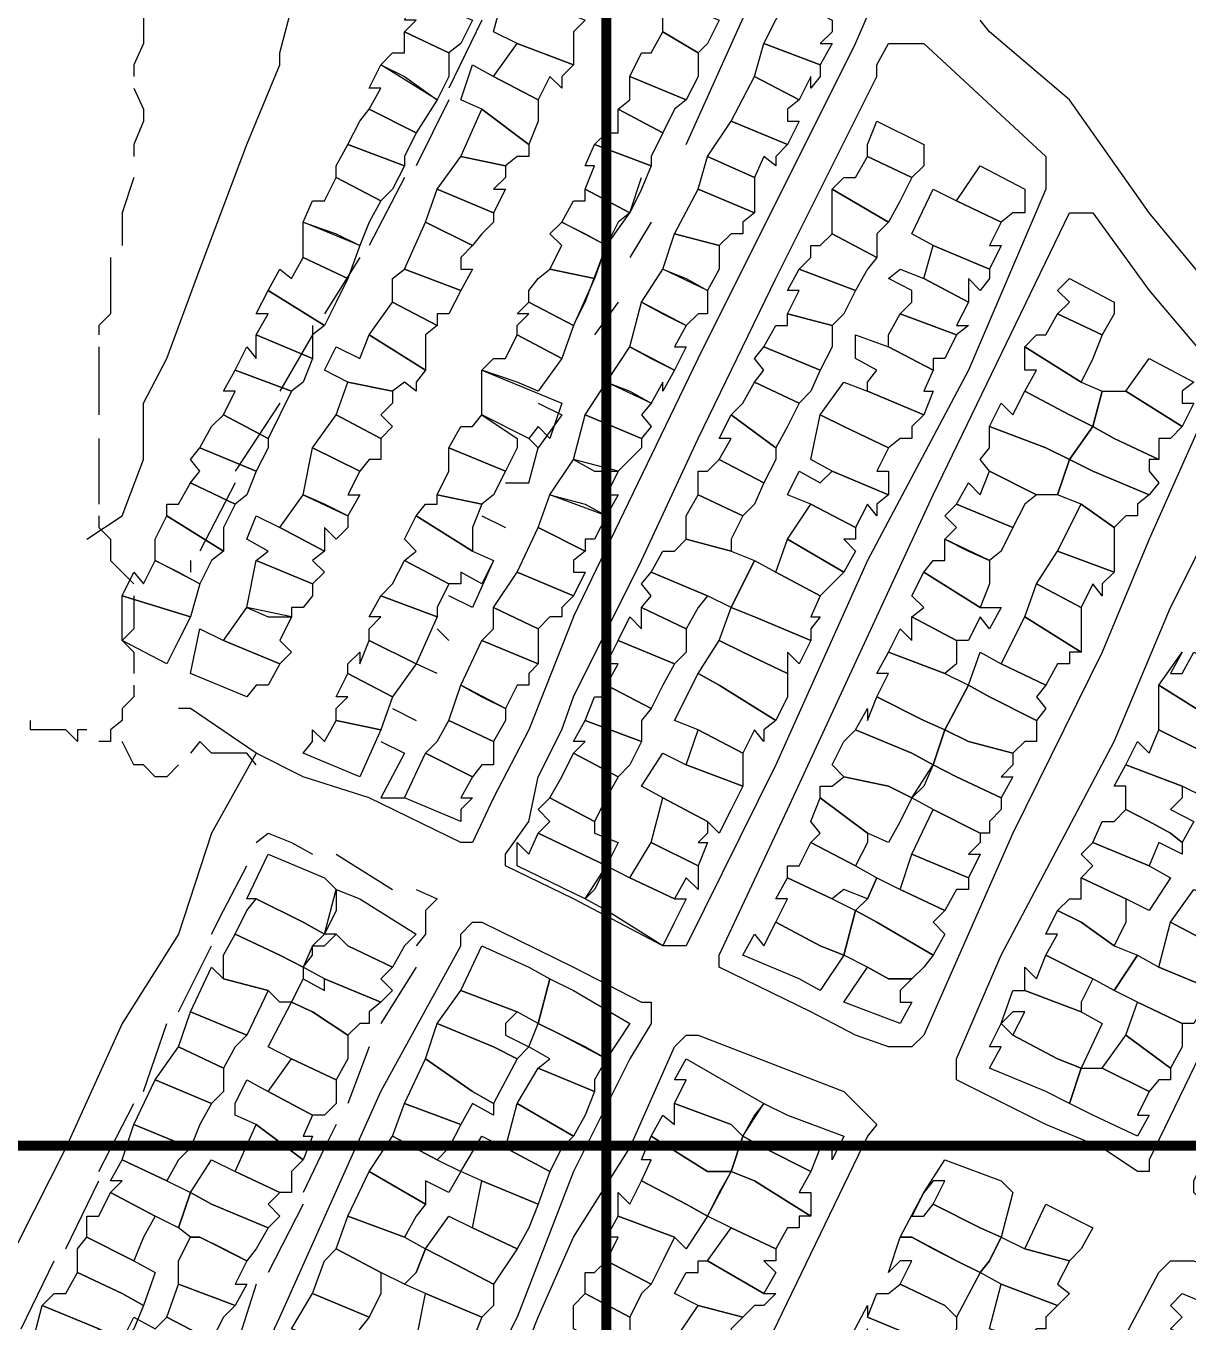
# Model space of a CAD drawing. Header units: millimetres. Extents: x -3588 to 75209, y -3737 to 38254.
# Drawn here: x 3975.7 to 4115.3, y 20570.8 to 20726.5 of the extents above; entities that cross this region are included whole.
import ezdxf

# ---------------------------------------------------------------- set-up
doc = ezdxf.new("R2010")
doc.units = ezdxf.units.MM
doc.layers.add('P', color=253, linetype='Continuous')

msp = doc.modelspace()

# ---------------------------------------------------------------- linework, layer by layer
at = {"layer": 'P', "const_width": 1.2}
for points in [[(4045.472, 14444.355), (4045.472, 23770.582)], [(-3587.169, 20592), (11613.461, 20592)]]:
    msp.add_lwpolyline(points, dxfattribs=at)
at = {"layer": 'P'}
for points in [[(3983.073, 20664.854), (3987.314, 20667.671), (3989.859, 20674.44), (3989.859, 20679.817), (3989.859, 20681.226), (3992.675, 20686.587), (3996.628, 20697.309), (4002.278, 20712.273), (4006.231, 20721.875), (4006.231, 20723.283), (4007.639, 20728.645), (4009.047, 20730.053), (4010.183, 20731.189), (4011.592, 20732.598), (4011.592, 20734.006), (4011.592, 20735.414), (4014.408, 20743.608), (4015.833, 20748.969), (4016.953, 20750.378), (4022.602, 20750.378), (4034.733, 20766.477), (4036.157, 20766.477), (4037.278, 20767.886), (4038.686, 20769.294)], [(4041.519, 20655.54), (4056.482, 20686.587), (4075.383, 20724.404), (4080.76, 20736.839), (4082.168, 20740.792), (4084.697, 20743.608), (4084.697, 20746.153), (4087.529, 20748.969)], [(4055.058, 20712.273), (4067.205, 20739.367), (4070.021, 20737.959)], [(4041.519, 20725.828), (4041.519, 20724.404), (4041.519, 20721.875), (4034.733, 20724.404), (4031.916, 20725.828), (4033.325, 20731.189), (4042.927, 20727.236), (4041.519, 20725.828)], [(3989.859, 20730.053), (3989.859, 20727.236), (3989.859, 20724.404), (3988.722, 20721.875), (3988.722, 20720.467)], [(4027.964, 20724.404), (4026.555, 20723.283), (4021.194, 20725.828), (4022.602, 20727.236), (4021.194, 20727.236), (4022.602, 20730.053), (4029.372, 20727.236), (4027.964, 20724.404)], [(4057.602, 20724.404), (4056.482, 20723.283), (4052.241, 20725.828), (4052.241, 20727.236), (4052.241, 20728.645), (4052.241, 20730.053), (4059.011, 20727.236), (4057.602, 20724.404)], [(4072.566, 20725.828), (4071.158, 20724.404), (4072.566, 20724.404), (4071.158, 20721.875), (4064.372, 20724.404), (4067.205, 20730.053), (4072.566, 20727.236), (4072.566, 20725.828)], [(4026.555, 20720.467), (4025.147, 20717.634), (4018.361, 20721.875), (4019.786, 20723.283), (4021.194, 20723.283), (4021.194, 20725.828), (4026.555, 20723.283), (4026.555, 20720.467)], [(4030.508, 20727.236), (4026.555, 20719.042)], [(4056.482, 20720.467), (4055.058, 20717.634), (4048.288, 20720.467), (4049.697, 20723.283), (4050.833, 20723.283), (4052.241, 20725.828), (4056.482, 20723.283), (4056.482, 20720.467)], [(4141.734, 20570), (4140.31, 20572.817), (4140.31, 20574.241), (4137.781, 20575.361), (4119.985, 20583.555), (4117.456, 20584.963), (4116.032, 20586.372), (4116.032, 20587.78), (4132.132, 20621.66), (4145.671, 20648.754), (4152.456, 20662.309), (4153.865, 20664.854), (4153.865, 20666.262), (4153.865, 20667.671), (4152.456, 20670.215), (4151.32, 20670.215), (4132.132, 20679.817), (4129.587, 20681.226), (4110.671, 20704.079), (4101.085, 20717.634), (4091.482, 20725.828), (4090.346, 20727.236)], [(4040.11, 20720.467), (4040.11, 20719.042), (4038.686, 20720.467), (4037.278, 20717.634), (4031.916, 20720.467), (4034.733, 20724.404), (4041.519, 20721.875), (4040.11, 20720.467)], [(4049.697, 20662.309), (4056.482, 20676.985), (4065.796, 20696.189), (4077.927, 20720.467), (4077.927, 20721.875), (4079.335, 20724.404), (4082.168, 20724.404), (4083.576, 20724.404), (4098.252, 20710.865), (4098.252, 20709.728), (4098.252, 20708.32), (4098.252, 20706.912), (4088.938, 20685.179), (4076.807, 20662.309), (4065.796, 20637.744), (4055.058, 20616.011), (4053.65, 20616.011), (4052.241, 20616.011), (4041.519, 20621.66), (4033.325, 20625.613), (4033.325, 20627.021), (4036.157, 20630.974), (4037.278, 20636.335), (4040.11, 20641.985), (4041.519, 20645.937), (4049.697, 20662.309)], [(4071.158, 20720.467), (4070.021, 20719.042), (4070.021, 20720.467), (4068.613, 20717.634), (4063.252, 20720.467), (4064.372, 20724.404), (4071.158, 20721.875), (4071.158, 20720.467)], [(4021.194, 20720.467), (4025.147, 20717.634), (4022.602, 20713.681), (4016.953, 20716.514), (4018.361, 20719.042), (4016.953, 20719.042), (4018.361, 20721.875), (4021.194, 20720.467)], [(4031.916, 20720.467), (4037.278, 20717.634), (4037.278, 20715.09), (4036.157, 20712.273), (4030.508, 20716.514), (4027.964, 20717.634), (4029.372, 20721.875), (4031.916, 20720.467)], [(4053.65, 20716.514), (4052.241, 20713.681), (4046.88, 20716.514), (4048.288, 20717.634), (4048.288, 20719.042), (4048.288, 20720.467), (4055.058, 20717.634), (4053.65, 20716.514)], [(4067.205, 20716.514), (4067.205, 20715.09), (4068.613, 20715.09), (4067.205, 20712.273), (4060.435, 20715.09), (4063.252, 20720.467), (4068.613, 20717.634), (4067.205, 20716.514)], [(3988.722, 20719.042), (3989.859, 20716.514), (3989.859, 20715.09), (3988.722, 20712.273), (3988.722, 20710.865)], [(4021.194, 20710.865), (4021.194, 20709.728), (4014.408, 20712.273), (4015.833, 20715.09), (4016.953, 20716.514), (4022.602, 20713.681), (4021.194, 20710.865)], [(4026.555, 20717.634), (4022.602, 20709.728)], [(4036.157, 20710.865), (4034.733, 20710.865), (4033.325, 20709.728), (4027.964, 20710.865), (4030.508, 20716.514), (4036.157, 20712.273), (4036.157, 20710.865)], [(4050.833, 20710.865), (4050.833, 20709.728), (4044.047, 20712.273), (4045.472, 20713.681), (4046.88, 20713.681), (4046.88, 20716.514), (4052.241, 20713.681), (4050.833, 20710.865)], [(4065.796, 20710.865), (4065.796, 20709.728), (4064.372, 20710.865), (4063.252, 20708.32), (4057.602, 20710.865), (4060.435, 20715.09), (4067.205, 20712.273), (4065.796, 20710.865)], [(4083.576, 20709.728), (4082.168, 20708.32), (4076.807, 20710.865), (4076.807, 20712.273), (4077.927, 20715.09), (4083.576, 20712.273), (4083.576, 20709.728)], [(4019.786, 20706.912), (4018.361, 20705.503), (4013, 20708.32), (4013, 20709.728), (4014.408, 20712.273), (4021.194, 20709.728), (4019.786, 20706.912)], [(4049.697, 20706.912), (4048.288, 20704.079), (4042.927, 20706.912), (4044.047, 20709.728), (4042.927, 20709.728), (4044.047, 20712.273), (4050.833, 20709.728), (4049.697, 20706.912)], [(4033.325, 20708.32), (4031.916, 20706.912), (4033.325, 20706.912), (4031.916, 20704.079), (4025.147, 20706.912), (4027.964, 20710.865), (4033.325, 20709.728), (4033.325, 20708.32)], [(4063.252, 20706.912), (4063.252, 20705.503), (4063.252, 20704.079), (4056.482, 20706.912), (4057.602, 20710.865), (4063.252, 20708.32), (4063.252, 20706.912)], [(4080.76, 20705.503), (4079.335, 20702.959), (4072.566, 20706.912), (4073.974, 20708.32), (4075.383, 20708.32), (4076.807, 20710.865), (4082.168, 20708.32), (4080.76, 20705.503)], [(4095.707, 20705.503), (4095.707, 20704.079), (4094.299, 20704.079), (4092.891, 20702.959), (4087.529, 20705.503), (4090.346, 20709.728), (4095.707, 20706.912), (4095.707, 20705.503)], [(3988.722, 20708.32), (3987.314, 20704.079), (3987.314, 20701.55), (3987.314, 20700.142)], [(4016.953, 20702.959), (4015.833, 20700.142), (4009.047, 20702.959), (4010.183, 20705.503), (4011.592, 20705.503), (4013, 20708.32), (4018.361, 20705.503), (4016.953, 20702.959)], [(4021.194, 20708.32), (4016.953, 20700.142)], [(4041.519, 20690.54), (4042.927, 20693.356), (4045.472, 20700.142), (4048.288, 20704.079), (4049.697, 20708.32)], [(4031.916, 20702.959), (4030.508, 20701.55), (4029.372, 20700.142), (4023.723, 20702.959), (4025.147, 20706.912), (4031.916, 20704.079), (4031.916, 20702.959)], [(4046.88, 20702.959), (4045.472, 20700.142), (4040.11, 20702.959), (4041.519, 20705.503), (4042.927, 20705.503), (4042.927, 20706.912), (4048.288, 20704.079), (4046.88, 20702.959)], [(4061.843, 20702.959), (4061.843, 20701.55), (4060.435, 20701.55), (4059.011, 20700.142), (4053.65, 20701.55), (4056.482, 20706.912), (4063.252, 20704.079), (4061.843, 20702.959)], [(4077.927, 20701.55), (4077.927, 20698.718), (4072.566, 20701.55), (4072.566, 20704.079), (4072.566, 20706.912), (4079.335, 20702.959), (4077.927, 20701.55)], [(4087.529, 20705.503), (4092.891, 20702.959), (4091.482, 20700.142), (4092.891, 20700.142), (4091.482, 20697.309), (4084.697, 20700.142), (4082.168, 20701.55), (4084.697, 20706.912), (4087.529, 20705.503)], [(4075.383, 20605.288), (4070.021, 20608.105), (4059.011, 20613.466), (4059.011, 20614.89), (4067.205, 20632.382), (4084.697, 20670.215), (4101.085, 20704.079), (4102.493, 20704.079), (4103.901, 20704.079), (4110.671, 20694.765), (4119.985, 20683.754), (4118.577, 20682.634), (4110.671, 20664.854), (4105.021, 20651.299), (4094.299, 20629.566), (4083.576, 20605.288), (4082.168, 20603.88), (4079.335, 20603.88), (4075.383, 20605.288)], [(4013, 20701.55), (4015.833, 20700.142), (4014.408, 20696.189), (4009.047, 20698.718), (4009.047, 20700.142), (4009.047, 20701.55), (4009.047, 20702.959), (4013, 20701.55)], [(4027.964, 20698.718), (4027.964, 20697.309), (4029.372, 20697.309), (4027.964, 20694.765), (4021.194, 20697.309), (4023.723, 20702.959), (4029.372, 20700.142), (4027.964, 20698.718)], [(4042.927, 20701.55), (4045.472, 20700.142), (4044.047, 20696.189), (4038.686, 20697.309), (4040.11, 20700.142), (4038.686, 20701.55), (4040.11, 20702.959), (4042.927, 20701.55)], [(4050.833, 20702.959), (4048.288, 20698.718)], [(4059.011, 20698.718), (4059.011, 20697.309), (4057.602, 20694.765), (4052.241, 20697.309), (4053.65, 20701.55), (4059.011, 20700.142), (4059.011, 20698.718)], [(4076.807, 20697.309), (4075.383, 20694.765), (4068.613, 20697.309), (4070.021, 20698.718), (4070.021, 20700.142), (4071.158, 20700.142), (4072.566, 20701.55), (4077.927, 20698.718), (4076.807, 20697.309)], [(4091.482, 20696.189), (4090.346, 20694.765), (4088.938, 20696.189), (4088.938, 20693.356), (4083.576, 20696.189), (4084.697, 20700.142), (4091.482, 20697.309), (4091.482, 20696.189)], [(3985.906, 20698.718), (3985.906, 20697.309), (3985.906, 20696.189), (3985.906, 20693.356), (3985.906, 20691.948), (3984.497, 20690.54), (3984.497, 20689.404)], [(4013, 20693.356), (4011.592, 20690.54), (4004.822, 20694.765), (4006.231, 20697.309), (4007.639, 20696.189), (4009.047, 20698.718), (4014.408, 20696.189), (4013, 20693.356)], [(4015.833, 20698.718), (4011.592, 20691.948)], [(4019.786, 20696.189), (4021.194, 20697.309), (4027.964, 20694.765), (4026.555, 20691.948), (4025.147, 20691.948), (4025.147, 20690.54), (4019.786, 20693.356), (4019.786, 20696.189)], [(4036.157, 20694.765), (4037.278, 20696.189), (4038.686, 20697.309), (4044.047, 20696.189), (4041.519, 20690.54), (4036.157, 20693.356), (4036.157, 20694.765)], [(4055.058, 20696.189), (4057.602, 20694.765), (4057.602, 20691.948), (4056.482, 20691.948), (4055.058, 20690.54), (4049.697, 20693.356), (4052.241, 20697.309), (4055.058, 20696.189)], [(4073.974, 20691.948), (4072.566, 20690.54), (4067.205, 20691.948), (4068.613, 20694.765), (4067.205, 20694.765), (4068.613, 20697.309), (4075.383, 20694.765), (4073.974, 20691.948)], [(4082.168, 20693.356), (4082.168, 20694.765), (4079.335, 20696.189), (4080.76, 20697.309), (4083.576, 20696.189), (4088.938, 20693.356), (4087.529, 20690.54), (4088.938, 20690.54), (4087.529, 20689.404), (4080.76, 20691.948), (4082.168, 20693.356)], [(4106.446, 20691.948), (4105.021, 20689.404), (4099.66, 20691.948), (4101.085, 20693.356), (4099.66, 20694.765), (4101.085, 20696.189), (4106.446, 20693.356), (4106.446, 20691.948)], [(4010.183, 20689.404), (4010.183, 20686.587), (4003.398, 20689.404), (4004.822, 20691.948), (4003.398, 20691.948), (4004.822, 20694.765), (4011.592, 20690.54), (4010.183, 20689.404)], [(4023.723, 20689.404), (4023.723, 20687.995), (4023.723, 20685.179), (4016.953, 20689.404), (4019.786, 20693.356), (4025.147, 20690.54), (4023.723, 20689.404)], [(4034.733, 20690.54), (4036.157, 20691.948), (4034.733, 20691.948), (4036.157, 20693.356), (4041.519, 20690.54), (4040.11, 20686.587), (4034.733, 20689.404), (4034.733, 20690.54)], [(4046.88, 20693.356), (4044.047, 20689.404)], [(4052.241, 20691.948), (4055.058, 20690.54), (4053.65, 20687.995), (4055.058, 20687.995), (4053.65, 20685.179), (4048.288, 20687.995), (4049.697, 20693.356), (4052.241, 20691.948)], [(4072.566, 20687.995), (4071.158, 20685.179), (4064.372, 20687.995), (4065.796, 20690.54), (4067.205, 20690.54), (4067.205, 20691.948), (4072.566, 20690.54), (4072.566, 20687.995)], [(4079.335, 20689.404), (4080.76, 20691.948), (4087.529, 20689.404), (4086.121, 20686.587), (4084.697, 20686.587), (4084.697, 20685.179), (4079.335, 20687.995), (4079.335, 20689.404)], [(4103.901, 20686.587), (4102.493, 20683.754), (4095.707, 20687.995), (4097.132, 20689.404), (4098.252, 20689.404), (4099.66, 20691.948), (4105.021, 20689.404), (4103.901, 20686.587)], [(4010.183, 20690.54), (4010.183, 20689.404), (4006.231, 20682.634)], [(4009.047, 20683.754), (4007.639, 20682.634), (4000.869, 20685.179), (4002.278, 20687.995), (4003.398, 20686.587), (4003.398, 20689.404), (4010.183, 20686.587), (4009.047, 20683.754)], [(4022.602, 20683.754), (4022.602, 20682.634), (4021.194, 20683.754), (4019.786, 20682.634), (4014.408, 20683.754), (4011.592, 20685.179), (4013, 20687.995), (4015.833, 20686.587), (4016.953, 20689.404), (4023.723, 20685.179), (4022.602, 20683.754)], [(4034.733, 20683.754), (4030.508, 20685.179), (4031.916, 20686.587), (4033.325, 20686.587), (4034.733, 20689.404), (4040.11, 20686.587), (4037.278, 20682.634), (4034.733, 20683.754)], [(4076.807, 20683.754), (4077.927, 20685.179), (4075.383, 20686.587), (4075.383, 20689.404), (4079.335, 20687.995), (4084.697, 20685.179), (4083.576, 20682.634), (4084.697, 20682.634), (4083.576, 20679.817), (4076.807, 20682.634), (4076.807, 20683.754)], [(3984.497, 20687.995), (3984.497, 20686.587), (3984.497, 20683.754), (3984.497, 20681.226), (3984.497, 20679.817)], [(4050.833, 20686.587), (4053.65, 20685.179), (4052.241, 20682.634), (4052.241, 20683.754), (4050.833, 20681.226), (4045.472, 20683.754), (4048.288, 20687.995), (4050.833, 20686.587)], [(4070.021, 20682.634), (4068.613, 20681.226), (4063.252, 20683.754), (4064.372, 20685.179), (4063.252, 20686.587), (4064.372, 20687.995), (4071.158, 20685.179), (4070.021, 20682.634)], [(4102.493, 20683.754), (4105.021, 20682.634), (4103.901, 20678.393), (4101.085, 20679.817), (4095.707, 20682.634), (4097.132, 20685.179), (4095.707, 20685.179), (4095.707, 20687.995), (4102.493, 20683.754)], [(4114.624, 20682.634), (4114.624, 20681.226), (4116.032, 20681.226), (4114.624, 20678.393), (4107.854, 20682.634), (4110.671, 20686.587), (4116.032, 20683.754), (4114.624, 20682.634)], [(4006.231, 20679.817), (4004.822, 20676.985), (3999.461, 20679.817), (4000.869, 20682.634), (3999.461, 20682.634), (4000.869, 20685.179), (4007.639, 20682.634), (4006.231, 20679.817)], [(4019.786, 20681.226), (4018.361, 20679.817), (4019.786, 20678.393), (4018.361, 20676.985), (4013, 20679.817), (4014.408, 20683.754), (4019.786, 20682.634), (4019.786, 20681.226)], [(4030.508, 20681.226), (4030.508, 20682.634), (4030.508, 20685.179), (4040.11, 20681.226), (4038.686, 20676.985), (4037.278, 20678.393), (4036.157, 20676.985), (4030.508, 20679.817), (4030.508, 20681.226)], [(4048.288, 20682.634), (4050.833, 20681.226), (4049.697, 20679.817), (4050.833, 20678.393), (4049.697, 20676.985), (4042.927, 20679.817), (4045.472, 20683.754), (4048.288, 20682.634)], [(4067.205, 20678.393), (4065.796, 20675.864), (4060.435, 20679.817), (4061.843, 20681.226), (4063.252, 20683.754), (4068.613, 20681.226), (4067.205, 20678.393)], [(4082.168, 20678.393), (4082.168, 20676.985), (4080.76, 20676.985), (4079.335, 20675.864), (4073.974, 20678.393), (4071.158, 20679.817), (4073.974, 20683.754), (4076.807, 20682.634), (4083.576, 20679.817), (4082.168, 20678.393)], [(4101.085, 20679.817), (4103.901, 20678.393), (4101.085, 20674.44), (4098.252, 20675.864), (4091.482, 20678.393), (4092.891, 20681.226), (4094.299, 20679.817), (4095.707, 20682.634), (4101.085, 20679.817)], [(4107.854, 20682.634), (4114.624, 20678.393), (4113.215, 20676.985), (4111.807, 20676.985), (4111.807, 20674.44), (4106.446, 20676.985), (4103.901, 20678.393), (4105.021, 20682.634), (4107.854, 20682.634)], [(4006.231, 20681.226), (4000.869, 20673.032)], [(4037.278, 20681.226), (4040.11, 20679.817), (4037.278, 20675.864)], [(4004.822, 20675.864), (4003.398, 20673.032), (3996.628, 20675.864), (3998.037, 20678.393), (3999.461, 20679.817), (4004.822, 20676.985), (4004.822, 20675.864)], [(4018.361, 20675.864), (4018.361, 20674.44), (4016.953, 20674.44), (4015.833, 20673.032), (4010.183, 20675.864), (4013, 20679.817), (4018.361, 20676.985), (4018.361, 20675.864)], [(4034.733, 20675.864), (4033.325, 20673.032), (4026.555, 20675.864), (4027.964, 20678.393), (4029.372, 20678.393), (4030.508, 20679.817), (4034.733, 20676.985), (4034.733, 20675.864)], [(4049.697, 20675.864), (4048.288, 20674.44), (4046.88, 20673.032), (4041.519, 20674.44), (4042.927, 20679.817), (4049.697, 20676.985), (4049.697, 20675.864)], [(4065.796, 20674.44), (4064.372, 20671.623), (4059.011, 20674.44), (4060.435, 20676.985), (4059.011, 20676.985), (4060.435, 20679.817), (4065.796, 20675.864), (4065.796, 20674.44)], [(4073.974, 20678.393), (4079.335, 20675.864), (4077.927, 20673.032), (4079.335, 20673.032), (4079.335, 20670.215), (4072.566, 20673.032), (4070.021, 20674.44), (4071.158, 20679.817), (4073.974, 20678.393)], [(4098.252, 20675.864), (4101.085, 20674.44), (4099.66, 20670.215), (4097.132, 20670.215), (4091.482, 20673.032), (4090.346, 20674.44), (4091.482, 20675.864), (4091.482, 20678.393), (4098.252, 20675.864)], [(4110.671, 20674.44), (4110.671, 20673.032), (4111.807, 20671.623), (4110.671, 20670.215), (4103.901, 20673.032), (4101.085, 20674.44), (4103.901, 20678.393), (4106.446, 20676.985), (4111.807, 20674.44), (4110.671, 20674.44)], [(3984.497, 20676.985), (3984.497, 20675.864), (3984.497, 20674.44), (3984.497, 20673.032), (3984.497, 20671.623), (3984.497, 20670.215), (3984.497, 20669.079)], [(4037.278, 20675.864), (4036.157, 20676.985)], [(4087.529, 20599.927), (4087.529, 20601.335), (4087.529, 20602.455), (4092.891, 20614.89), (4106.446, 20640.576), (4113.215, 20656.66), (4122.818, 20675.864), (4124.226, 20676.985), (4125.346, 20676.985), (4126.77, 20676.985), (4145.671, 20667.671), (4145.671, 20666.262), (4147.095, 20664.854), (4145.671, 20663.43), (4143.142, 20655.54), (4132.132, 20633.791), (4118.577, 20606.696), (4110.671, 20590.325), (4110.671, 20588.916), (4109.262, 20588.916), (4105.021, 20591.733), (4098.252, 20594.566), (4087.529, 20599.927)], [(4002.278, 20670.215), (4000.869, 20669.079), (3995.508, 20671.623), (3996.628, 20673.032), (3995.508, 20674.44), (3996.628, 20675.864), (4003.398, 20673.032), (4002.278, 20670.215)], [(4011.592, 20669.079), (4009.047, 20670.215), (4010.183, 20675.864), (4015.833, 20673.032), (4014.408, 20670.215), (4015.833, 20670.215), (4014.408, 20667.671), (4011.592, 20669.079)], [(4031.916, 20670.215), (4030.508, 20669.079), (4025.147, 20670.215), (4026.555, 20673.032), (4026.555, 20675.864), (4033.325, 20673.032), (4031.916, 20670.215)], [(4033.325, 20671.623), (4036.157, 20671.623), (4037.278, 20675.864)], [(4044.047, 20673.032), (4046.88, 20673.032), (4045.472, 20670.215), (4046.88, 20670.215), (4045.472, 20667.671), (4038.686, 20670.215), (4041.519, 20674.44), (4044.047, 20673.032)], [(4063.252, 20669.079), (4061.843, 20667.671), (4056.482, 20670.215), (4056.482, 20673.032), (4057.602, 20673.032), (4059.011, 20674.44), (4064.372, 20671.623), (4063.252, 20669.079)], [(4109.262, 20669.079), (4109.262, 20667.671), (4107.854, 20667.671), (4106.446, 20666.262), (4102.493, 20669.079), (4099.66, 20670.215), (4101.085, 20674.44), (4103.901, 20673.032), (4110.671, 20670.215), (4109.262, 20669.079)], [(4077.927, 20669.079), (4077.927, 20667.671), (4076.807, 20669.079), (4075.383, 20666.262), (4070.021, 20669.079), (4067.205, 20670.215), (4068.613, 20673.032), (4071.158, 20671.623), (4072.566, 20673.032), (4079.335, 20670.215), (4077.927, 20669.079)], [(4095.707, 20669.079), (4094.299, 20666.262), (4087.529, 20669.079), (4088.938, 20671.623), (4090.346, 20670.215), (4091.482, 20673.032), (4097.132, 20670.215), (4095.707, 20669.079)], [(3999.461, 20666.262), (3999.461, 20663.43), (3992.675, 20667.671), (3992.675, 20669.079), (3994.084, 20669.079), (3995.508, 20671.623), (4000.869, 20669.079), (3999.461, 20666.262)], [(4000.869, 20671.623), (3996.628, 20663.43)], [(4014.408, 20666.262), (4013, 20664.854), (4011.592, 20666.262), (4011.592, 20663.43), (4006.231, 20666.262), (4009.047, 20670.215), (4014.408, 20667.671), (4014.408, 20666.262)], [(4029.372, 20666.262), (4029.372, 20663.43), (4022.602, 20667.671), (4023.723, 20669.079), (4025.147, 20669.079), (4025.147, 20670.215), (4030.508, 20669.079), (4029.372, 20666.262)], [(4042.927, 20669.079), (4045.472, 20667.671), (4044.047, 20664.854), (4042.927, 20664.854), (4042.927, 20663.43), (4037.278, 20666.262), (4038.686, 20670.215), (4042.927, 20669.079)], [(4060.435, 20664.854), (4060.435, 20663.43), (4055.058, 20664.854), (4055.058, 20667.671), (4056.482, 20670.215), (4061.843, 20667.671), (4060.435, 20664.854)], [(4075.383, 20664.854), (4073.974, 20664.854), (4075.383, 20663.43), (4073.974, 20660.901), (4067.205, 20664.854), (4070.021, 20669.079), (4075.383, 20666.262), (4075.383, 20664.854)], [(4092.891, 20663.43), (4091.482, 20662.309), (4086.121, 20664.854), (4087.529, 20666.262), (4086.121, 20667.671), (4087.529, 20669.079), (4094.299, 20666.262), (4092.891, 20663.43)], [(4106.446, 20664.854), (4106.446, 20663.43), (4106.446, 20660.901), (4099.66, 20663.43), (4102.493, 20669.079), (4106.446, 20666.262), (4106.446, 20664.854)], [(3984.497, 20667.671), (3984.497, 20666.262), (3985.906, 20664.854), (3985.906, 20662.309), (3987.314, 20660.901), (3988.722, 20659.493)], [(3998.037, 20662.309), (3996.628, 20659.493), (3991.267, 20662.309), (3991.267, 20664.854), (3992.675, 20667.671), (3999.461, 20663.43), (3998.037, 20662.309)], [(4006.231, 20666.262), (4011.592, 20663.43), (4010.183, 20662.309), (4011.592, 20660.901), (4010.183, 20659.493), (4003.398, 20662.309), (4004.822, 20663.43), (4002.278, 20664.854), (4003.398, 20667.671), (4006.231, 20666.262)], [(4029.372, 20663.43), (4031.916, 20662.309), (4030.508, 20659.493), (4027.964, 20660.901), (4027.964, 20659.493), (4026.555, 20659.493), (4021.194, 20662.309), (4022.602, 20663.43), (4021.194, 20664.854), (4022.602, 20667.671), (4029.372, 20663.43)], [(4030.508, 20667.671), (4033.325, 20666.262)], [(4041.519, 20662.309), (4041.519, 20660.901), (4042.927, 20660.901), (4041.519, 20658.068), (4034.733, 20660.901), (4037.278, 20666.262), (4042.927, 20663.43), (4041.519, 20662.309)], [(4029.372, 20663.43), (4031.916, 20662.309), (4029.372, 20656.66), (4026.555, 20658.068)], [(4060.435, 20663.43), (4063.252, 20662.309), (4060.435, 20656.66), (4057.602, 20658.068), (4050.833, 20660.901), (4052.241, 20663.43), (4053.65, 20663.43), (4055.058, 20664.854), (4060.435, 20663.43)], [(4073.974, 20660.901), (4072.566, 20659.493), (4071.158, 20658.068), (4065.796, 20660.901), (4067.205, 20664.854), (4073.974, 20660.901)], [(4091.482, 20659.493), (4090.346, 20656.66), (4083.576, 20660.901), (4084.697, 20662.309), (4086.121, 20662.309), (4086.121, 20664.854), (4088.938, 20663.43), (4091.482, 20662.309), (4091.482, 20659.493)], [(4105.021, 20659.493), (4105.021, 20658.068), (4103.901, 20659.493), (4102.493, 20656.66), (4097.132, 20659.493), (4099.66, 20663.43), (4106.446, 20660.901), (4105.021, 20659.493)], [(3994.084, 20660.901), (3996.628, 20659.493), (3995.508, 20655.54), (3987.314, 20658.068), (3988.722, 20660.901), (3989.859, 20659.493), (3991.267, 20662.309), (3994.084, 20660.901)], [(3995.508, 20662.309), (3995.508, 20660.901)], [(4010.183, 20658.068), (4009.047, 20656.66), (4007.639, 20656.66), (4007.639, 20655.54), (4002.278, 20656.66), (4003.398, 20662.309), (4010.183, 20659.493), (4010.183, 20658.068)], [(4025.147, 20656.66), (4025.147, 20655.54), (4018.361, 20658.068), (4019.786, 20659.493), (4021.194, 20662.309), (4026.555, 20659.493), (4025.147, 20656.66)], [(4065.796, 20660.901), (4071.158, 20658.068), (4070.021, 20655.54), (4071.158, 20655.54), (4070.021, 20654.115), (4070.021, 20652.707), (4063.252, 20655.54), (4060.435, 20656.66), (4063.252, 20662.309), (4065.796, 20660.901)], [(4040.11, 20656.66), (4040.11, 20655.54), (4038.686, 20655.54), (4037.278, 20654.115), (4031.916, 20656.66), (4034.733, 20660.901), (4041.519, 20658.068), (4040.11, 20656.66)], [(4056.482, 20656.66), (4055.058, 20654.115), (4049.697, 20656.66), (4050.833, 20658.068), (4049.697, 20659.493), (4050.833, 20660.901), (4057.602, 20658.068), (4056.482, 20656.66)], [(4090.346, 20656.66), (4092.891, 20656.66), (4091.482, 20654.115), (4090.346, 20655.54), (4088.938, 20652.707), (4087.529, 20652.707), (4082.168, 20655.54), (4083.576, 20656.66), (4082.168, 20658.068), (4083.576, 20660.901), (4090.346, 20656.66)], [(4102.493, 20655.54), (4102.493, 20654.115), (4102.493, 20651.299), (4095.707, 20655.54), (4097.132, 20659.493), (4102.493, 20656.66), (4102.493, 20655.54)], [(3994.084, 20652.707), (3992.675, 20649.89), (3987.314, 20652.707), (3987.314, 20655.54), (3987.314, 20658.068), (3995.508, 20655.54), (3994.084, 20652.707)], [(3988.722, 20658.068), (3988.722, 20655.54), (3988.722, 20654.115), (3987.314, 20652.707), (3988.722, 20651.299), (3988.722, 20649.89), (3988.722, 20648.754)], [(4016.953, 20654.115), (4018.361, 20655.54), (4016.953, 20655.54), (4018.361, 20658.068), (4025.147, 20655.54), (4022.602, 20649.89), (4016.953, 20652.707), (4016.953, 20654.115)], [(4004.822, 20655.54), (4007.639, 20655.54), (4006.231, 20652.707), (4007.639, 20651.299), (4006.231, 20649.89), (3999.461, 20652.707), (4002.278, 20656.66), (4004.822, 20655.54)], [(4031.916, 20654.115), (4031.916, 20656.66), (4037.278, 20654.115), (4037.278, 20652.707), (4037.278, 20651.299), (4037.278, 20649.89), (4030.508, 20652.707), (4031.916, 20654.115)], [(4055.058, 20651.299), (4053.65, 20649.89), (4046.88, 20652.707), (4048.288, 20655.54), (4049.697, 20654.115), (4049.697, 20656.66), (4055.058, 20654.115), (4055.058, 20651.299)], [(4063.252, 20655.54), (4070.021, 20652.707), (4068.613, 20649.89), (4067.205, 20651.299), (4067.205, 20648.754), (4061.843, 20651.299), (4059.011, 20652.707), (4060.435, 20656.66), (4063.252, 20655.54)], [(3999.461, 20652.707), (4006.231, 20649.89), (4004.822, 20647.346), (4003.398, 20647.346), (4002.278, 20645.937), (3995.508, 20648.754), (3996.628, 20654.115), (3999.461, 20652.707)], [(4025.147, 20654.115), (4026.555, 20652.707)], [(4041.519, 20655.54), (4036.157, 20641.985)], [(4087.529, 20649.89), (4086.121, 20648.754), (4079.335, 20651.299), (4080.76, 20654.115), (4082.168, 20652.707), (4082.168, 20655.54), (4087.529, 20652.707), (4087.529, 20649.89)], [(4101.085, 20651.299), (4101.085, 20649.89), (4099.66, 20649.89), (4098.252, 20647.346), (4092.891, 20649.89), (4095.707, 20655.54), (4102.493, 20651.299), (4101.085, 20651.299)], [(4014.408, 20649.89), (4015.833, 20651.299), (4015.833, 20649.89), (4016.953, 20652.707), (4022.602, 20649.89), (4019.786, 20645.937), (4014.408, 20648.754), (4014.408, 20649.89)], [(4036.157, 20648.754), (4036.157, 20647.346), (4034.733, 20647.346), (4033.325, 20644.529), (4027.964, 20647.346), (4030.508, 20652.707), (4037.278, 20649.89), (4036.157, 20648.754)], [(4052.241, 20647.346), (4050.833, 20644.529), (4045.472, 20647.346), (4046.88, 20649.89), (4045.472, 20649.89), (4046.88, 20652.707), (4053.65, 20649.89), (4052.241, 20647.346)], [(4067.205, 20648.754), (4067.205, 20647.346), (4067.205, 20645.937), (4065.796, 20643.105), (4059.011, 20647.346), (4056.482, 20648.754), (4059.011, 20652.707), (4061.843, 20651.299), (4067.205, 20648.754)], [(4086.121, 20648.754), (4088.938, 20647.346), (4086.121, 20641.985), (4083.576, 20643.105), (4077.927, 20645.937), (4079.335, 20648.754), (4077.927, 20648.754), (4079.335, 20651.299), (4086.121, 20648.754)], [(4092.891, 20649.89), (4098.252, 20647.346), (4097.132, 20645.937), (4098.252, 20644.529), (4097.132, 20643.105), (4091.482, 20645.937), (4088.938, 20647.346), (4090.346, 20651.299), (4092.891, 20649.89)], [(4114.624, 20648.754), (4116.032, 20651.299), (4121.409, 20648.754), (4118.577, 20643.105), (4111.807, 20647.346), (4114.624, 20651.299), (4113.215, 20648.754), (4114.624, 20648.754)], [(4025.147, 20648.754), (4022.602, 20649.89)], [(4013, 20644.529), (4014.408, 20645.937), (4013, 20645.937), (4014.408, 20648.754), (4019.786, 20645.937), (4018.361, 20641.985), (4013, 20643.105), (4013, 20644.529)], [(4064.372, 20641.985), (4064.372, 20640.576), (4063.252, 20641.985), (4061.843, 20639.168), (4056.482, 20641.985), (4053.65, 20643.105), (4056.482, 20648.754), (4059.011, 20647.346), (4065.796, 20643.105), (4064.372, 20641.985)], [(3988.722, 20647.346), (3988.722, 20645.937), (3987.314, 20644.529), (3987.314, 20643.105), (3985.906, 20641.985), (3985.906, 20640.576)], [(4030.508, 20645.937), (4033.325, 20644.529), (4033.325, 20643.105), (4031.916, 20640.576), (4026.555, 20643.105), (4027.964, 20647.346), (4030.508, 20645.937)], [(4049.697, 20643.105), (4049.697, 20640.576), (4042.927, 20643.105), (4044.047, 20645.937), (4045.472, 20645.937), (4045.472, 20647.346), (4050.833, 20644.529), (4049.697, 20643.105)], [(4091.482, 20645.937), (4097.132, 20643.105), (4097.132, 20640.576), (4095.707, 20640.576), (4094.299, 20639.168), (4088.938, 20640.576), (4086.121, 20641.985), (4088.938, 20647.346), (4091.482, 20645.937)], [(4118.577, 20641.985), (4117.456, 20641.985), (4119.985, 20640.576), (4119.985, 20637.744), (4117.456, 20639.168), (4111.807, 20641.985), (4111.807, 20643.105), (4111.807, 20644.529), (4111.807, 20647.346), (4118.577, 20643.105), (4118.577, 20641.985)], [(4083.576, 20643.105), (4086.121, 20641.985), (4084.697, 20637.744), (4082.168, 20639.168), (4075.383, 20641.985), (4076.807, 20644.529), (4076.807, 20643.105), (4077.927, 20645.937), (4083.576, 20643.105)], [(3995.508, 20644.529), (3994.084, 20644.529)], [(4003.398, 20639.168), (3995.508, 20644.529)], [(4019.786, 20644.529), (4022.602, 20643.105)], [(3983.073, 20641.985), (3981.953, 20641.985), (3981.953, 20640.576), (3980.545, 20641.985), (3979.136, 20641.985), (3977.712, 20641.985), (3976.304, 20641.985), (3976.304, 20643.105)], [(4010.183, 20640.576), (4010.183, 20641.985), (4011.592, 20640.576), (4013, 20643.105), (4018.361, 20641.985), (4015.833, 20636.335), (4009.047, 20639.168), (4010.183, 20640.576)], [(4025.147, 20640.576), (4026.555, 20643.105), (4031.916, 20640.576), (4031.916, 20637.744), (4030.508, 20637.744), (4029.372, 20636.335), (4023.723, 20639.168), (4025.147, 20640.576)], [(4036.157, 20641.985), (4031.916, 20633.791)], [(4048.288, 20637.744), (4046.88, 20636.335), (4041.519, 20639.168), (4042.927, 20640.576), (4041.519, 20640.576), (4042.927, 20643.105), (4049.697, 20640.576), (4048.288, 20637.744)], [(4061.843, 20639.168), (4061.843, 20637.744), (4061.843, 20636.335), (4061.843, 20635.215), (4055.058, 20637.744), (4056.482, 20641.985), (4061.843, 20639.168)], [(4083.576, 20635.215), (4082.168, 20633.791), (4079.335, 20635.215), (4073.974, 20636.335), (4072.566, 20637.744), (4073.974, 20640.576), (4075.383, 20641.985), (4082.168, 20639.168), (4084.697, 20637.744), (4083.576, 20635.215)], [(4094.299, 20637.744), (4092.891, 20636.335), (4094.299, 20636.335), (4092.891, 20633.791), (4087.529, 20636.335), (4084.697, 20637.744), (4086.121, 20641.985), (4088.938, 20640.576), (4094.299, 20639.168), (4094.299, 20637.744)], [(4118.577, 20635.215), (4117.456, 20633.791), (4114.624, 20635.215), (4107.854, 20637.744), (4109.262, 20640.576), (4110.671, 20639.168), (4111.807, 20641.985), (4117.456, 20639.168), (4119.985, 20637.744), (4118.577, 20635.215)], [(3985.906, 20640.576), (3984.497, 20640.576)], [(3994.084, 20637.744), (3992.675, 20636.335), (3991.267, 20636.335), (3989.859, 20637.744), (3988.722, 20637.744), (3987.314, 20640.576)], [(4003.398, 20637.744), (4002.278, 20639.168), (4000.869, 20639.168), (3999.461, 20639.168), (3998.037, 20639.168), (3996.628, 20640.576), (3995.508, 20639.168)], [(4018.361, 20640.576), (4021.194, 20639.168), (4018.361, 20633.791), (4021.194, 20633.791)], [(4027.964, 20628.429), (4016.953, 20633.791), (4009.047, 20636.335), (4003.398, 20639.168), (3998.037, 20629.566)], [(4027.964, 20632.382), (4027.964, 20630.974), (4021.194, 20633.791), (4023.723, 20639.168), (4029.372, 20636.335), (4027.964, 20633.791), (4029.372, 20633.791), (4027.964, 20632.382)], [(4045.472, 20633.791), (4044.047, 20630.974), (4038.686, 20633.791), (4040.11, 20636.335), (4041.519, 20639.168), (4046.88, 20636.335), (4045.472, 20633.791)], [(4055.058, 20637.744), (4061.843, 20635.215), (4060.435, 20632.382), (4059.011, 20629.566), (4057.602, 20630.974), (4052.241, 20633.791), (4049.697, 20635.215), (4052.241, 20639.168), (4055.058, 20637.744)], [(4092.891, 20632.382), (4091.482, 20630.974), (4091.482, 20629.566), (4090.346, 20629.566), (4084.697, 20632.382), (4082.168, 20633.791), (4084.697, 20637.744), (4087.529, 20636.335), (4092.891, 20633.791), (4092.891, 20632.382)], [(4114.624, 20633.791), (4113.215, 20632.382), (4116.032, 20630.974), (4114.624, 20628.429), (4113.215, 20629.566), (4110.671, 20630.974), (4107.854, 20632.382), (4107.854, 20635.215), (4106.446, 20635.215), (4107.854, 20637.744), (4114.624, 20635.215), (4114.624, 20633.791)], [(4080.76, 20630.974), (4079.335, 20628.429), (4076.807, 20629.566), (4071.158, 20633.791), (4071.158, 20635.215), (4072.566, 20635.215), (4073.974, 20636.335), (4079.335, 20635.215), (4082.168, 20633.791), (4080.76, 20630.974)], [(4031.916, 20633.791), (4029.372, 20628.429), (4027.964, 20628.429)], [(4044.047, 20629.566), (4046.88, 20628.429), (4045.472, 20625.613), (4037.278, 20629.566), (4038.686, 20630.974), (4037.278, 20632.382), (4038.686, 20633.791), (4044.047, 20630.974), (4044.047, 20629.566)], [(4057.602, 20629.566), (4056.482, 20628.429), (4057.602, 20628.429), (4056.482, 20625.613), (4050.833, 20628.429), (4052.241, 20633.791), (4057.602, 20630.974), (4057.602, 20629.566)], [(4076.807, 20628.429), (4075.383, 20625.613), (4070.021, 20628.429), (4071.158, 20629.566), (4070.021, 20630.974), (4071.158, 20633.791), (4076.807, 20629.566), (4076.807, 20628.429)], [(4090.346, 20628.429), (4088.938, 20627.021), (4090.346, 20627.021), (4088.938, 20624.204), (4082.168, 20627.021), (4084.697, 20632.382), (4090.346, 20629.566), (4090.346, 20628.429)], [(4113.215, 20629.566), (4114.624, 20628.429), (4114.624, 20627.021), (4111.807, 20628.429), (4110.671, 20625.613), (4103.901, 20628.429), (4105.021, 20630.974), (4106.446, 20630.974), (4107.854, 20632.382), (4110.671, 20630.974), (4113.215, 20629.566)], [(3998.037, 20629.566), (3994.084, 20617.419), (3987.314, 20606.696), (3980.545, 20591.733), (3970.942, 20572.817), (3966.989, 20564.639), (3966.989, 20563.23), (3968.398, 20560.686), (3969.534, 20556.445), (3988.722, 20547.131)], [(4003.398, 20628.429), (4004.822, 20629.566), (4007.639, 20628.429), (4010.183, 20627.021)], [(4044.047, 20622.78), (4042.927, 20621.66), (4034.733, 20625.613), (4034.733, 20628.429), (4036.157, 20627.021), (4037.278, 20629.566), (4045.472, 20625.613), (4044.047, 20622.78)], [(4056.482, 20624.204), (4056.482, 20622.78), (4055.058, 20624.204), (4053.65, 20621.66), (4048.288, 20624.204), (4050.833, 20628.429), (4056.482, 20625.613), (4056.482, 20624.204)], [(4075.383, 20625.613), (4077.927, 20624.204), (4076.807, 20621.66), (4073.974, 20622.78), (4072.566, 20621.66), (4067.205, 20624.204), (4067.205, 20625.613), (4068.613, 20625.613), (4070.021, 20628.429), (4075.383, 20625.613)], [(4110.671, 20625.613), (4113.215, 20624.204), (4110.671, 20620.252), (4107.854, 20621.66), (4102.493, 20624.204), (4103.901, 20625.613), (4102.493, 20627.021), (4103.901, 20628.429), (4110.671, 20625.613)], [(4013, 20620.252), (4011.592, 20617.419), (4009.047, 20618.843), (4003.398, 20621.66), (4002.278, 20621.66), (4004.822, 20627.021), (4011.592, 20624.204), (4013, 20622.78), (4013, 20620.252)], [(4013, 20627.021), (4019.786, 20622.78)], [(4088.938, 20622.78), (4087.529, 20622.78), (4086.121, 20620.252), (4080.76, 20622.78), (4082.168, 20627.021), (4088.938, 20624.204), (4088.938, 20622.78)], [(3998.037, 20617.419), (3999.461, 20620.252), (4002.278, 20625.613)], [(4048.288, 20624.204), (4053.65, 20621.66), (4055.058, 20621.66), (4053.65, 20618.843), (4052.241, 20616.011), (4045.472, 20620.252), (4042.927, 20621.66), (4045.472, 20625.613), (4048.288, 20624.204)], [(4072.566, 20621.66), (4075.383, 20620.252), (4073.974, 20614.89), (4071.158, 20616.011), (4065.796, 20618.843), (4067.205, 20621.66), (4065.796, 20621.66), (4067.205, 20624.204), (4072.566, 20621.66)], [(4080.76, 20622.78), (4086.121, 20620.252), (4084.697, 20618.843), (4086.121, 20617.419), (4084.697, 20614.89), (4077.927, 20618.843), (4075.383, 20620.252), (4076.807, 20621.66), (4077.927, 20624.204), (4080.76, 20622.78)], [(4107.854, 20618.843), (4106.446, 20616.011), (4102.493, 20618.843), (4099.66, 20620.252), (4101.085, 20621.66), (4102.493, 20621.66), (4102.493, 20624.204), (4107.854, 20621.66), (4107.854, 20618.843)], [(4009.047, 20618.843), (4011.592, 20617.419), (4010.183, 20616.011), (4009.047, 20613.466), (4006.231, 20614.89), (4000.869, 20617.419), (4002.278, 20620.252), (4003.398, 20621.66), (4009.047, 20618.843)], [(4021.194, 20616.011), (4019.786, 20613.466), (4014.408, 20616.011), (4013, 20617.419), (4011.592, 20617.419), (4013, 20622.78), (4015.833, 20621.66), (4022.602, 20617.419), (4021.194, 20616.011)], [(4022.602, 20622.78), (4025.147, 20621.66), (4023.723, 20620.252), (4023.723, 20618.843), (4023.723, 20617.419), (4022.602, 20616.011)], [(4121.409, 20618.843), (4121.409, 20617.419), (4119.985, 20618.843), (4118.577, 20616.011), (4113.215, 20618.843), (4116.032, 20622.78), (4122.818, 20620.252), (4121.409, 20618.843)], [(4084.697, 20614.89), (4083.576, 20613.466), (4082.168, 20612.058), (4079.335, 20612.058), (4076.807, 20613.466), (4073.974, 20614.89), (4075.383, 20620.252), (4077.927, 20618.843), (4084.697, 20614.89)], [(4106.446, 20616.011), (4109.262, 20614.89), (4106.446, 20610.649), (4103.901, 20612.058), (4098.252, 20614.89), (4099.66, 20617.419), (4098.252, 20617.419), (4099.66, 20620.252), (4102.493, 20618.843), (4106.446, 20616.011)], [(3998.037, 20553.916), (4006.231, 20571.408), (4018.361, 20598.518), (4027.964, 20616.011), (4027.964, 20617.419), (4029.372, 20618.843), (4030.508, 20618.843), (4041.519, 20613.466), (4049.697, 20609.241), (4050.833, 20609.241), (4050.833, 20608.105), (4050.833, 20606.696), (4048.288, 20602.455), (4041.519, 20588.916)], [(4071.158, 20616.011), (4073.974, 20614.89), (4071.158, 20610.649), (4068.613, 20612.058), (4061.843, 20614.89), (4063.252, 20617.419), (4064.372, 20616.011), (4065.796, 20618.843), (4071.158, 20616.011)], [(4118.577, 20613.466), (4119.985, 20616.011), (4121.409, 20614.89), (4118.577, 20610.649), (4111.807, 20613.466), (4113.215, 20618.843), (4118.577, 20616.011), (4118.577, 20613.466)], [(4006.231, 20609.241), (4004.822, 20610.649), (3999.461, 20612.058), (3999.461, 20614.89), (4000.869, 20617.419), (4006.231, 20614.89), (4009.047, 20613.466), (4009.047, 20612.058), (4007.639, 20609.241), (4006.231, 20609.241)], [(4010.183, 20614.89), (4010.183, 20616.011), (4011.592, 20616.011), (4013, 20617.419), (4014.408, 20616.011), (4019.786, 20613.466), (4018.361, 20612.058), (4019.786, 20610.649), (4018.361, 20609.241), (4011.592, 20612.058), (4009.047, 20613.466), (4010.183, 20614.89)], [(3994.084, 20608.105), (3998.037, 20616.011)], [(4034.733, 20608.105), (4027.964, 20610.649), (4030.508, 20616.011), (4036.157, 20613.466), (4038.686, 20612.058), (4037.278, 20606.696), (4034.733, 20608.105)], [(4102.493, 20609.241), (4102.493, 20608.105), (4095.707, 20610.649), (4095.707, 20613.466), (4097.132, 20612.058), (4098.252, 20614.89), (4103.901, 20612.058), (4102.493, 20609.241)], [(4111.807, 20613.466), (4118.577, 20610.649), (4117.456, 20609.241), (4116.032, 20606.696), (4114.624, 20606.696), (4109.262, 20609.241), (4106.446, 20610.649), (4109.262, 20614.89), (4111.807, 20613.466)], [(3999.461, 20612.058), (4004.822, 20610.649), (4002.278, 20605.288), (3995.508, 20608.105), (3998.037, 20613.466), (3999.461, 20612.058)], [(4016.953, 20608.105), (4016.953, 20606.696), (4015.833, 20606.696), (4014.408, 20605.288), (4010.183, 20608.105), (4007.639, 20609.241), (4009.047, 20612.058), (4011.592, 20610.649), (4011.592, 20612.058), (4018.361, 20609.241), (4016.953, 20608.105)], [(4022.602, 20613.466), (4018.361, 20606.696)], [(4042.927, 20603.88), (4040.11, 20605.288), (4037.278, 20606.696), (4038.686, 20612.058), (4041.519, 20610.649), (4048.288, 20606.696), (4045.472, 20602.455), (4042.927, 20603.88)], [(4080.76, 20610.649), (4080.76, 20609.241), (4082.168, 20609.241), (4080.76, 20606.696), (4073.974, 20609.241), (4076.807, 20613.466), (4079.335, 20612.058), (4082.168, 20612.058), (4080.76, 20610.649)], [(4033.325, 20606.696), (4033.325, 20605.288), (4036.157, 20603.88), (4034.733, 20602.455), (4031.916, 20603.88), (4025.147, 20606.696), (4027.964, 20610.649), (4034.733, 20608.105), (4033.325, 20606.696)], [(4095.707, 20610.649), (4102.493, 20608.105), (4105.021, 20606.696), (4102.493, 20601.335), (4099.66, 20602.455), (4094.299, 20605.288), (4095.707, 20608.105), (4094.299, 20608.105), (4092.891, 20606.696), (4094.299, 20610.649), (4095.707, 20610.649)], [(4014.408, 20603.88), (4014.408, 20602.455), (4013, 20599.927), (4007.639, 20602.455), (4004.822, 20603.88), (4007.639, 20609.241), (4010.183, 20608.105), (4014.408, 20605.288), (4014.408, 20603.88)], [(4114.624, 20605.288), (4114.624, 20603.88), (4113.215, 20601.335), (4107.854, 20605.288), (4109.262, 20609.241), (4114.624, 20606.696), (4114.624, 20605.288)], [(4000.869, 20603.88), (3999.461, 20601.335), (3994.084, 20603.88), (3995.508, 20608.105), (4002.278, 20605.288), (4000.869, 20603.88)], [(3989.859, 20598.518), (3992.675, 20606.696)], [(4031.916, 20603.88), (4034.733, 20602.455), (4031.916, 20597.094), (4029.372, 20598.518), (4023.723, 20602.455), (4025.147, 20606.696), (4031.916, 20603.88)], [(4044.047, 20599.927), (4044.047, 20598.518), (4037.278, 20601.335), (4038.686, 20602.455), (4036.157, 20603.88), (4037.278, 20606.696), (4040.11, 20605.288), (4045.472, 20602.455), (4044.047, 20599.927)], [(4094.299, 20605.288), (4099.66, 20602.455), (4102.493, 20601.335), (4101.085, 20597.094), (4098.252, 20598.518), (4091.482, 20601.335), (4092.891, 20603.88), (4091.482, 20603.88), (4092.891, 20606.696), (4094.299, 20605.288)], [(4048.288, 20591.733), (4053.65, 20603.88), (4055.058, 20605.288), (4056.482, 20605.288), (4073.974, 20598.518), (4076.807, 20595.686), (4077.927, 20594.566), (4076.807, 20593.141), (4041.519, 20520.036)], [(4113.215, 20601.335), (4113.215, 20599.927), (4111.807, 20599.927), (4110.671, 20598.518), (4105.021, 20601.335), (4107.854, 20605.288), (4113.215, 20601.335)], [(3999.461, 20598.518), (3998.037, 20597.094), (3991.267, 20599.927), (3994.084, 20603.88), (3999.461, 20601.335), (3999.461, 20598.518)], [(4016.953, 20603.88), (4014.408, 20597.094)], [(4013, 20597.094), (4011.592, 20595.686), (4010.183, 20595.686), (4004.822, 20598.518), (4007.639, 20602.455), (4013, 20599.927), (4013, 20597.094)], [(4029.372, 20598.518), (4031.916, 20597.094), (4031.916, 20595.686), (4029.372, 20597.094), (4027.964, 20594.566), (4021.194, 20597.094), (4023.723, 20602.455), (4029.372, 20598.518)], [(4042.927, 20595.686), (4041.519, 20593.141), (4034.733, 20597.094), (4037.278, 20601.335), (4044.047, 20598.518), (4042.927, 20595.686)], [(4063.252, 20595.686), (4061.843, 20593.141), (4060.435, 20594.566), (4053.65, 20597.094), (4055.058, 20599.927), (4053.65, 20599.927), (4055.058, 20602.455), (4061.843, 20598.518), (4064.372, 20597.094), (4063.252, 20595.686)], [(4105.021, 20601.335), (4110.671, 20598.518), (4109.262, 20595.686), (4110.671, 20595.686), (4109.262, 20593.141), (4103.901, 20595.686), (4101.085, 20597.094), (4102.493, 20601.335), (4105.021, 20601.335)], [(3996.628, 20594.566), (3995.508, 20591.733), (3988.722, 20594.566), (3991.267, 20599.927), (3998.037, 20597.094), (3996.628, 20594.566)], [(4000.869, 20597.094), (4002.278, 20599.927), (4004.822, 20598.518), (4010.183, 20595.686), (4009.047, 20593.141), (4010.183, 20593.141), (4009.047, 20590.325), (4003.398, 20594.566), (4000.869, 20595.686), (4000.869, 20597.094)], [(3984.497, 20588.916), (3988.722, 20597.094)], [(4026.555, 20591.733), (4025.147, 20590.325), (4019.786, 20593.141), (4021.194, 20597.094), (4027.964, 20594.566), (4026.555, 20591.733)], [(4040.11, 20591.733), (4038.686, 20588.916), (4033.325, 20591.733), (4034.733, 20597.094), (4041.519, 20593.141), (4040.11, 20591.733)], [(4060.435, 20594.566), (4061.843, 20593.141), (4060.435, 20588.916), (4057.602, 20588.916), (4050.833, 20593.141), (4052.241, 20595.686), (4053.65, 20594.566), (4053.65, 20597.094), (4060.435, 20594.566)], [(4072.566, 20591.733), (4071.158, 20591.733), (4070.021, 20588.916), (4064.372, 20591.733), (4061.843, 20593.141), (4064.372, 20597.094), (4067.205, 20595.686), (4073.974, 20593.141), (4072.566, 20590.325), (4072.566, 20591.733)], [(3994.084, 20590.325), (3992.675, 20587.78), (3987.314, 20590.325), (3988.722, 20594.566), (3995.508, 20591.733), (3994.084, 20590.325)], [(4007.639, 20588.916), (4007.639, 20586.372), (4006.231, 20586.372), (4000.869, 20588.916), (4003.398, 20594.566), (4009.047, 20590.325), (4007.639, 20588.916)], [(4013, 20594.566), (4011.592, 20591.733), (4009.047, 20586.372)], [(4025.147, 20590.325), (4027.964, 20588.916), (4026.555, 20586.372), (4023.723, 20587.78), (4023.723, 20584.963), (4016.953, 20588.916), (4019.786, 20593.141), (4025.147, 20590.325)], [(4033.325, 20591.733), (4038.686, 20588.916), (4037.278, 20584.963), (4030.508, 20587.78), (4027.964, 20588.916), (4030.508, 20593.141), (4033.325, 20591.733)], [(4059.011, 20586.372), (4057.602, 20583.555), (4055.058, 20584.963), (4049.697, 20587.78), (4050.833, 20590.325), (4049.697, 20590.325), (4050.833, 20593.141), (4057.602, 20588.916), (4060.435, 20588.916), (4059.011, 20586.372)], [(4064.372, 20591.733), (4070.021, 20588.916), (4068.613, 20586.372), (4070.021, 20586.372), (4070.021, 20583.555), (4063.252, 20587.78), (4060.435, 20588.916), (4061.843, 20593.141), (4064.372, 20591.733)], [(3992.675, 20587.78), (3995.508, 20586.372), (3994.084, 20582.131), (3991.267, 20583.555), (3985.906, 20586.372), (3987.314, 20587.78), (3985.906, 20587.78), (3987.314, 20590.325), (3992.675, 20587.78)], [(4000.869, 20588.916), (4006.231, 20586.372), (4004.822, 20584.963), (4006.231, 20583.555), (4004.822, 20582.131), (3998.037, 20584.963), (3995.508, 20586.372), (3998.037, 20590.325), (4000.869, 20588.916)], [(4031.916, 20557.869), (4037.278, 20571.408), (4041.519, 20581.01), (4048.288, 20591.733)], [(4086.121, 20590.325), (4092.891, 20587.78), (4094.299, 20586.372), (4092.891, 20581.01), (4090.346, 20582.131), (4084.697, 20584.963), (4086.121, 20587.78), (4084.697, 20587.78), (4083.576, 20586.372), (4086.121, 20590.325)], [(4022.602, 20583.555), (4021.194, 20581.01), (4014.408, 20583.555), (4016.953, 20588.916), (4023.723, 20584.963), (4022.602, 20583.555)], [(4041.519, 20588.916), (4034.733, 20571.408), (4026.555, 20555.036)], [(4068.613, 20583.555), (4068.613, 20582.131), (4067.205, 20582.131), (4065.796, 20579.602), (4060.435, 20582.131), (4057.602, 20583.555), (4060.435, 20588.916), (4063.252, 20587.78), (4070.021, 20583.555), (4068.613, 20583.555)], [(3980.545, 20579.602), (3984.497, 20587.78)], [(4036.157, 20582.131), (4034.733, 20579.602), (4029.372, 20582.131), (4030.508, 20587.78), (4037.278, 20584.963), (4036.157, 20582.131)], [(4055.058, 20584.963), (4057.602, 20583.555), (4055.058, 20579.602), (4053.65, 20581.01), (4046.88, 20583.555), (4046.88, 20586.372), (4048.288, 20584.963), (4049.697, 20587.78), (4055.058, 20584.963)], [(3989.859, 20581.01), (3988.722, 20578.194), (3983.073, 20581.01), (3983.073, 20583.555), (3984.497, 20583.555), (3985.906, 20586.372), (3991.267, 20583.555), (3989.859, 20581.01)], [(3999.461, 20579.602), (3996.628, 20581.01), (3995.508, 20581.01), (3994.084, 20582.131), (3995.508, 20586.372), (3998.037, 20584.963), (4004.822, 20582.131), (4003.398, 20579.602), (4002.278, 20578.194), (3999.461, 20579.602)], [(4083.576, 20583.555), (4084.697, 20584.963), (4090.346, 20582.131), (4092.891, 20581.01), (4091.482, 20578.194), (4090.346, 20576.769), (4087.529, 20578.194), (4082.168, 20581.01), (4080.76, 20581.01), (4083.576, 20586.372), (4082.168, 20583.555), (4083.576, 20583.555)], [(4009.047, 20584.963), (4004.822, 20576.769)], [(4102.493, 20579.602), (4101.085, 20578.194), (4095.707, 20579.602), (4098.252, 20584.963), (4103.901, 20582.131), (4102.493, 20579.602)], [(4021.194, 20581.01), (4023.723, 20579.602), (4022.602, 20576.769), (4021.194, 20575.361), (4018.361, 20576.769), (4013, 20579.602), (4014.408, 20583.555), (4021.194, 20581.01)], [(4029.372, 20582.131), (4034.733, 20579.602), (4031.916, 20575.361), (4026.555, 20578.194), (4023.723, 20579.602), (4026.555, 20583.555), (4029.372, 20582.131)], [(4052.241, 20578.194), (4050.833, 20575.361), (4045.472, 20578.194), (4046.88, 20581.01), (4045.472, 20581.01), (4046.88, 20583.555), (4053.65, 20581.01), (4052.241, 20578.194)], [(3988.722, 20578.194), (3991.267, 20576.769), (3989.859, 20572.817), (3987.314, 20574.241), (3981.953, 20576.769), (3981.953, 20579.602), (3983.073, 20581.01), (3988.722, 20578.194)], [(3994.084, 20578.194), (3995.508, 20581.01), (3996.628, 20581.01), (4002.278, 20578.194), (4000.869, 20575.361), (4002.278, 20575.361), (4000.869, 20572.817), (3994.084, 20575.361), (3994.084, 20576.769), (3994.084, 20578.194)], [(4065.796, 20578.194), (4064.372, 20578.194), (4065.796, 20576.769), (4064.372, 20574.241), (4057.602, 20578.194), (4060.435, 20582.131), (4065.796, 20579.602), (4065.796, 20578.194)], [(4084.697, 20579.602), (4087.529, 20578.194), (4090.346, 20576.769), (4087.529, 20571.408), (4086.121, 20572.817), (4080.76, 20575.361), (4082.168, 20578.194), (4080.76, 20578.194), (4079.335, 20576.769), (4080.76, 20581.01), (4082.168, 20581.01), (4084.697, 20579.602)], [(4091.482, 20578.194), (4092.891, 20581.01), (4095.707, 20579.602), (4101.085, 20578.194), (4099.66, 20575.361), (4101.085, 20574.241), (4099.66, 20572.817), (4092.891, 20575.361), (4090.346, 20576.769), (4091.482, 20578.194)], [(4018.361, 20574.241), (4016.953, 20571.408), (4010.183, 20574.241), (4011.592, 20578.194), (4013, 20579.602), (4018.361, 20576.769), (4018.361, 20574.241)], [(4031.916, 20572.817), (4030.508, 20571.408), (4023.723, 20574.241), (4021.194, 20575.361), (4022.602, 20576.769), (4023.723, 20579.602), (4026.555, 20578.194), (4031.916, 20575.361), (4031.916, 20572.817)], [(3975.183, 20570), (3979.136, 20578.194)], [(4049.697, 20574.241), (4048.288, 20571.408), (4042.927, 20574.241), (4042.927, 20576.769), (4044.047, 20576.769), (4045.472, 20578.194), (4050.833, 20575.361), (4049.697, 20574.241)], [(4057.602, 20578.194), (4064.372, 20574.241), (4065.796, 20574.241), (4064.372, 20572.817), (4063.252, 20572.817), (4061.843, 20571.408), (4056.482, 20572.817), (4053.65, 20574.241), (4055.058, 20576.769), (4056.482, 20576.769), (4056.482, 20578.194), (4057.602, 20578.194)], [(4103.901, 20561.806), (4111.807, 20576.769), (4113.215, 20578.194), (4114.624, 20578.194), (4116.032, 20578.194), (4134.948, 20570), (4136.357, 20568.592), (4136.357, 20567.455), (4136.357, 20564.639), (4124.226, 20538.953), (4107.854, 20505.073), (4105.021, 20499.712), (4103.901, 20498.303), (4102.493, 20498.303), (4080.76, 20507.617), (4080.76, 20509.026), (4079.335, 20510.434), (4097.132, 20545.722), (4103.901, 20561.806)], [(3988.722, 20570), (3987.314, 20568.592), (3984.497, 20570), (3977.712, 20572.817), (3979.136, 20574.241), (3980.545, 20574.241), (3981.953, 20576.769), (3987.314, 20574.241), (3989.859, 20572.817), (3988.722, 20570)], [(4000.869, 20572.817), (3999.461, 20571.408), (3998.037, 20568.592), (3992.675, 20571.408), (3994.084, 20575.361), (4000.869, 20572.817)], [(4003.398, 20575.361), (4000.869, 20567.455)], [(4087.529, 20570), (4086.121, 20567.455), (4083.576, 20568.592), (4076.807, 20571.408), (4077.927, 20574.241), (4079.335, 20574.241), (4080.76, 20575.361), (4086.121, 20572.817), (4087.529, 20571.408), (4087.529, 20570)], [(4098.252, 20571.408), (4098.252, 20570), (4097.132, 20570), (4095.707, 20568.592), (4091.482, 20570), (4092.891, 20575.361), (4099.66, 20572.817), (4098.252, 20571.408)], [(4015.833, 20570), (4014.408, 20567.455), (4007.639, 20570), (4010.183, 20574.241), (4016.953, 20571.408), (4015.833, 20570)], [(4029.372, 20568.592), (4027.964, 20566.047), (4022.602, 20568.592), (4023.723, 20574.241), (4030.508, 20571.408), (4029.372, 20568.592)], [(4048.288, 20568.592), (4046.88, 20567.455), (4041.519, 20570), (4041.519, 20571.408), (4041.519, 20572.817), (4042.927, 20574.241), (4048.288, 20571.408), (4048.288, 20568.592)], [(4122.818, 20568.592), (4121.409, 20566.047), (4118.577, 20567.455), (4113.215, 20570), (4114.624, 20571.408), (4113.215, 20572.817), (4114.624, 20574.241), (4121.409, 20571.408), (4124.226, 20570), (4122.818, 20568.592)], [(3983.073, 20567.455), (3981.953, 20564.639), (3976.304, 20567.455), (3977.712, 20572.817), (3984.497, 20570), (3983.073, 20567.455)], [(4060.435, 20570), (4060.435, 20568.592), (4061.843, 20568.592), (4060.435, 20566.047), (4053.65, 20568.592), (4056.482, 20572.817), (4061.843, 20571.408), (4060.435, 20570)], [(4076.807, 20571.408), (4083.576, 20568.592), (4086.121, 20567.455), (4083.576, 20563.23), (4080.76, 20564.639), (4075.383, 20567.455), (4076.807, 20568.592), (4076.807, 20570), (4075.383, 20567.455), (4073.974, 20567.455), (4076.807, 20572.817), (4076.807, 20571.408)], [(3989.859, 20567.455), (3987.314, 20568.592), (3988.722, 20571.408), (3991.267, 20570), (3992.675, 20571.408), (3998.037, 20568.592), (3999.461, 20568.592), (3996.628, 20563.23), (3995.508, 20563.23), (3989.859, 20567.455)]]:
    msp.add_lwpolyline(points, dxfattribs=at)

doc.saveas('drawing.dxf')
